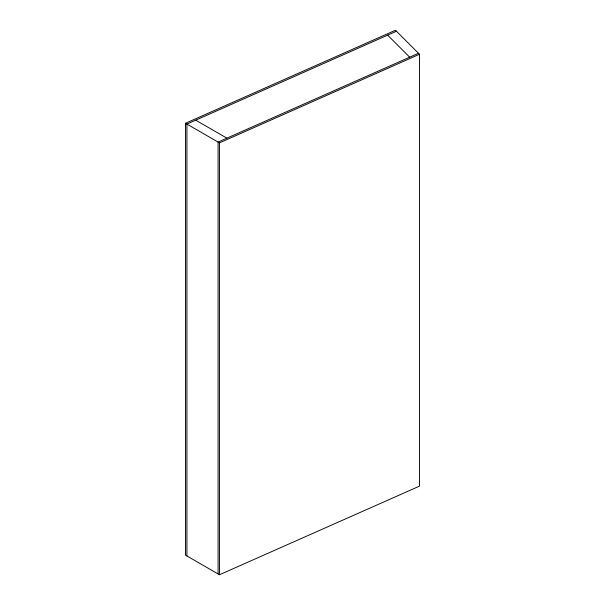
<?xml version="1.0" encoding="UTF-8"?>
<svg xmlns="http://www.w3.org/2000/svg" width="605" height="605" viewBox="0 0 605 605"><rect width="100%" height="100%" fill="white"/><g stroke="black" fill="none" stroke-linecap="round" stroke-linejoin="round"><path stroke-width="0.91" d="M185.508 123.269L395.466 30.25L419.492 54.269L419.492 486.14L219.479 574.75L185.508 555.133L185.508 123.269L219.479 142.878L419.492 54.269M396.464 31.241L186.907 124.078L186.907 555.95M418.501 53.278L218.08 142.069L218.08 573.941M195.725 120.168L226.898 138.159M387.646 35.15L409.683 57.188M219.479 142.878L219.479 574.75"/></g></svg>
